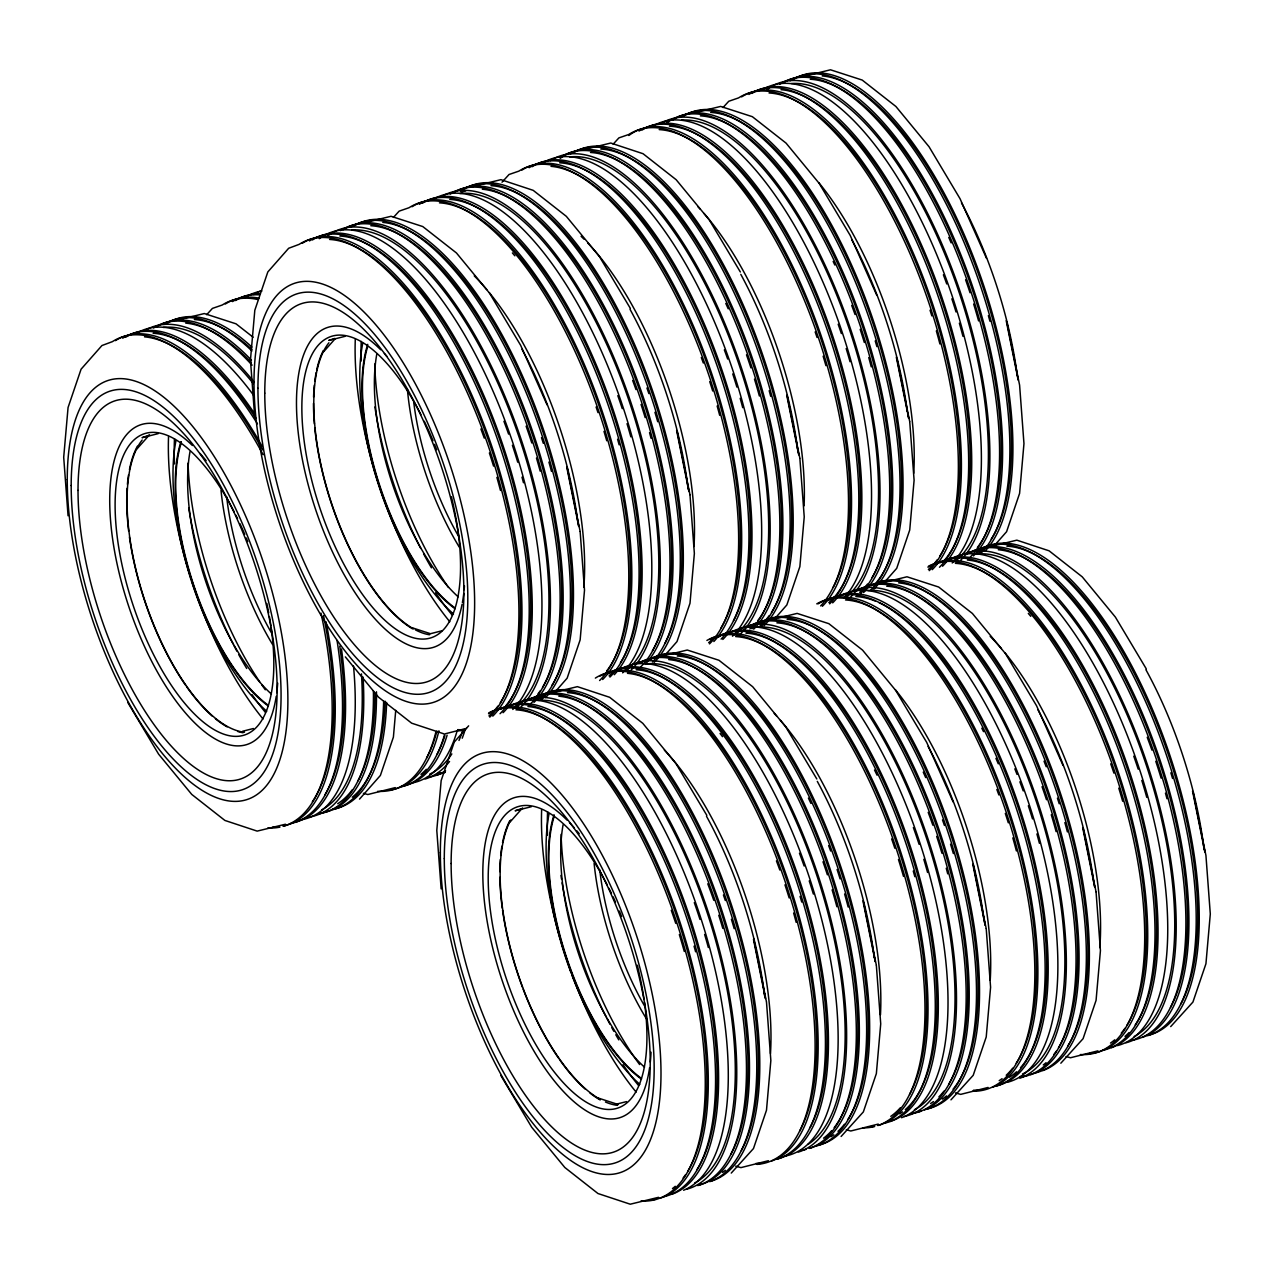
<?xml version="1.0" encoding="UTF-8"?>
<svg xmlns="http://www.w3.org/2000/svg" width="1274" height="1274" viewBox="0 0 1274 1274"><rect width="100%" height="100%" fill="white"/><g stroke="black" fill="none" stroke-linecap="round" stroke-linejoin="round"><path stroke-width="1.5" d="M395.736 710.351L393.395 737.136L380.385 775.452L359.523 799.117M454.165 742.296L441.154 780.612L436.791 830.377L441.154 888.854M206.675 314.678L212.424 308.404L222.249 305.012A257.587 105.153 71.6 0 1 257.667 299.486M137.019 448.878L149.488 434.816M393.427 217.424L399.16 211.134L409.002 207.742A257.587 105.153 71.6 0 1 586.566 378.203A257.587 105.153 71.6 0 1 599.608 680.523M323.771 351.608L334.982 338.948M502.02 182.23L509.027 174.506L518.868 171.13A257.587 105.153 71.6 0 1 696.432 341.591A257.587 105.153 71.6 0 1 709.475 643.896M613.16 144.169L618.893 137.895L628.735 134.503A257.587 105.153 71.6 0 1 805.502 303.021A257.587 105.153 71.6 0 1 820.663 605.914M723.011 107.557L728.76 101.267L738.586 97.891A257.587 105.153 71.6 0 1 916.149 268.352A257.587 105.153 71.6 0 1 929.208 570.656M454.595 741.691L468.641 725.846M555.225 691.766L567.137 678.182L580.148 639.866L584.511 590.117L580.148 531.624M510.11 821.969L522.579 807.907M663.802 656.588L677.004 641.57L689.998 603.255L694.362 553.489L689.998 495.013M773.668 619.96L786.854 604.943L799.865 566.627L804.228 516.878L799.865 458.385M883.519 583.333L896.721 568.331L909.732 530L914.095 480.25L909.732 421.774M994.66 545.272L1006.587 531.704L1019.598 493.388L1023.962 443.623L1019.598 385.146L1006.794 321.812M148.851 435.326L142.051 437.699L158.263 433.606M731.244 1173.083L753.475 1148.543L766.486 1110.227L770.85 1060.478L766.486 1001.985M841.111 1136.472L863.342 1111.931L876.353 1073.616L880.716 1023.85L876.353 965.374M950.977 1099.844L973.209 1075.304L986.219 1036.988L990.583 987.239L986.219 928.746M1060.828 1063.217L1083.075 1038.692L1096.07 1000.361L1100.433 950.611L1096.07 892.134M1170.695 1026.605L1192.926 1002.065L1205.937 963.749L1210.3 913.999L1205.937 855.507L1193.133 792.173M334.855 338.422L328.803 340.429L345.015 336.336M521.209 808.783L515.142 810.79L531.354 806.697M802.222 76.679L830.505 69.799L862.211 80.071L895.909 106.49L929.049 146.749L960.055 198.744L986.506 258.335M692.355 113.29L720.638 106.427L752.345 116.682L786.042 143.102L819.182 183.376L850.188 235.372L876.639 294.947M582.489 149.918L610.772 143.038L643.036 153.708L676.176 179.73L709.331 219.988L740.337 271.983M472.622 186.545L500.921 179.666L533.185 190.336L566.325 216.341L599.465 256.615L630.343 308.388M362.772 223.157L391.054 216.293L422.761 226.549L456.458 252.969L489.598 293.227L520.604 345.238L547.056 404.813M176.019 320.427L204.302 313.547L236.008 323.819L253.144 337.228M429.354 633.99L441.951 630.789M242.601 731.26L253.399 728.521M988.56 547.04L1016.843 540.16L1049.107 550.83L1082.247 576.851L1115.387 617.11L1146.282 668.882M878.694 583.667L906.992 576.788L938.683 587.043L972.396 613.463L1005.536 653.737L1036.542 705.732L1062.978 765.308M768.843 620.279L797.126 613.399L828.833 623.671L862.53 650.09L895.67 690.349L926.676 742.344L953.127 801.935M660.888 656.413L687.259 650.027L718.966 660.282L752.663 686.702L785.803 726.976L816.809 778.971M549.11 693.518L577.393 686.654L609.657 697.308L642.797 723.329L675.953 763.588L706.831 815.36M445.518 733.713L466.475 728.409M395.306 787.603L367.82 794.53L363.361 793.304M285.44 824.23L257.157 831.11L224.893 820.44L191.753 794.419L158.613 754.16L127.719 702.388M615.692 1104.351L626.505 1101.612M1097.981 1050.843L1070.494 1057.754L1066.051 1056.528M988.114 1087.455L960.644 1094.382L955.452 1092.917M878.264 1124.082L850.777 1130.994L846.318 1129.767M768.397 1160.71L740.911 1167.621L735.719 1166.156M658.531 1197.321L630.248 1204.201L597.984 1193.531L564.844 1167.51L531.704 1127.251L500.825 1075.479M412.728 627.955L429.975 633.544M345.35 656.89L378.489 697.149L411.645 723.17L443.893 733.84M598.382 1098.092L618.049 1104.462M1192.528 790.995L1204.886 852.019L1203.596 845.347M1006.189 320.634L1018.149 379.748M1083.282 828.785L1096.038 891.832M1082.677 827.606L1094.637 886.736M896.928 358.424L909.684 421.471M896.323 357.246L908.681 418.286L907.709 413.286M973.416 865.412L986.172 928.459M972.81 864.234L985.152 925.258L984.197 920.258M787.061 395.051L799.817 458.099M786.854 395.784L798.814 454.898L797.524 448.225M863.549 902.024L876.305 965.071M862.944 900.845L875.302 961.886L874.012 955.213M677.211 431.663L689.967 494.71M676.605 430.485L688.947 491.525L687.673 484.853M753.682 938.651L766.438 1001.698M753.475 939.384L765.435 998.513L764.145 991.841M567.344 468.291L580.1 531.338M566.739 467.112L578.699 526.242M1017.257 374.986L1018.213 380.002M1093.745 881.974L1094.7 886.975M577.807 521.48L578.762 526.481M254.816 418.493L250.452 360.001L254.816 310.251L267.827 271.935L288.672 248.271L299.135 244.369A257.587 105.153 71.6 0 1 476.715 414.83A257.587 105.153 71.6 0 1 489.757 717.135M68.063 515.763L63.7 457.27L68.063 407.521L81.074 369.205L101.936 345.541L112.399 341.639A257.587 105.153 71.6 0 1 263.113 454.691M271.139 627.541A158.756 64.815 71.6 0 1 194.476 714.045A158.756 64.815 71.6 0 1 117.797 474.199A158.756 64.815 71.6 0 1 234.161 511.845M235.849 515.174A158.756 64.815 71.6 0 1 237.521 518.55M239.99 523.725A158.756 64.815 71.6 0 1 244.751 534.363M246.264 537.978A158.756 64.815 71.6 0 1 247.745 541.609M266.823 603.43A158.756 64.815 71.6 0 1 268.718 612.842M269.403 616.568A158.756 64.815 71.6 0 1 270.884 625.741M276.235 696.337A168.471 68.78 71.6 0 1 182.389 709.268A168.471 68.78 71.6 0 1 109.867 492.305A168.471 68.78 71.6 0 1 192.39 445.486M200.05 453.48A168.471 68.78 71.6 0 1 206.165 460.694M277.7 683.119A168.471 68.78 71.6 0 1 276.761 692.69M279.93 827.113A257.587 105.153 71.6 0 1 267.858 827.957M321.016 613.112A257.587 105.153 71.6 0 1 283.768 826.141M144.519 336.846A254.609 103.942 71.6 0 1 262.587 449.881M323.516 615.581A254.609 103.942 71.6 0 1 312.353 801.728M279.006 826.73A257.587 105.153 71.6 0 1 272.939 827.017M115.424 340.62A257.587 105.153 71.6 0 1 262.253 446.601M326.064 621.823A257.587 105.153 71.6 0 1 282.955 826.109M122.686 338.199A257.587 105.153 71.6 0 1 257.444 423.812M337.053 640.472A257.587 105.153 71.6 0 1 290.233 823.689M153.135 333.294A254.609 103.942 71.6 0 1 255.883 418.238M339.76 646.141A254.609 103.942 71.6 0 1 324.918 794.833M125.728 337.196A257.587 105.153 71.6 0 1 255.31 414.814M341.48 648.976A257.587 105.153 71.6 0 1 295.186 822.224M135.41 333.963A257.587 105.153 71.6 0 1 253.781 395.513M353.503 666.015A257.587 105.153 71.6 0 1 297.001 820.249M163.279 327.434A254.609 103.942 71.6 0 1 253.43 383.681M361.45 673.882A254.609 103.942 71.6 0 1 321.589 809.882M143.898 331.129A257.587 105.153 71.6 0 1 253.637 381.499M363.058 677.051A257.587 105.153 71.6 0 1 309.471 816.968M153.597 327.896A257.587 105.153 71.6 0 1 252.109 365.176M373.409 690.97A257.587 105.153 71.6 0 1 319.169 813.736M185.733 323.118A254.609 103.942 71.6 0 1 251.36 362.549M375.002 693.98A254.609 103.942 71.6 0 1 357.946 780.866M352.388 789.641A254.609 103.942 71.6 0 1 337.706 803.687M156.622 326.892A257.587 105.153 71.6 0 1 251.408 360.16M376.467 691.814A257.587 105.153 71.6 0 1 320.22 813.003M163.9 324.472A257.587 105.153 71.6 0 1 251.933 350.955M383.649 701.353A257.587 105.153 71.6 0 1 333.374 809.5M194.349 319.551A254.609 103.942 71.6 0 1 251.981 349.57M385.13 701.194A254.609 103.942 71.6 0 1 352.293 797.19M166.926 323.453A257.587 105.153 71.6 0 1 251.902 347.069M386.627 702.388A257.587 105.153 71.6 0 1 332.498 809.293M243.063 732.741A159.521 65.133 71.6 0 1 237.888 731.547M227.138 726.865A159.521 65.133 71.6 0 1 215.417 718.759M212.424 716.243A159.521 65.133 71.6 0 1 187.023 687.259M185.845 685.571A159.521 65.133 71.6 0 1 129.438 537.071M128.658 531.099A159.521 65.133 71.6 0 1 127.113 488.292M127.416 484.327A159.521 65.133 71.6 0 1 128.531 474.915M129.438 469.66A159.521 65.133 71.6 0 1 137.417 446.203M244.449 732.247A158.756 64.815 71.6 0 1 146.781 606.44A158.756 64.815 71.6 0 1 142.162 440.04M271.41 694.091A158.756 64.815 71.6 0 1 189.985 451.729M268.384 705.318A158.756 64.815 71.6 0 1 193.266 583.747A158.756 64.815 71.6 0 1 181.434 442.189M268.336 706.035A159.521 65.133 71.6 0 1 192.868 583.89A159.521 65.133 71.6 0 1 180.972 441.632M266.728 711.258A175.334 71.583 71.6 0 1 175.955 440.629M265.502 712.469A210.003 85.74 71.6 0 1 252.029 694.617M174.49 463.959A210.003 85.74 71.6 0 1 174.49 438.702M263.033 718.998A219.239 89.499 71.6 0 1 191.912 581.438M190.702 577.648A219.239 89.499 71.6 0 1 168.534 436.568M246.71 668.484A199.222 81.329 71.6 0 1 238.764 654.661M236.837 651.094A199.222 81.329 71.6 0 1 234.018 645.695M233.158 644.023A199.222 81.329 71.6 0 1 188.711 507.88M451.394 496.717A158.756 64.815 71.6 0 1 393.061 627.158A158.756 64.815 71.6 0 1 303.228 385.067A158.756 64.815 71.6 0 1 420.914 414.576M424.274 421.28A158.756 64.815 71.6 0 1 433.017 440.708M434.498 444.339A158.756 64.815 71.6 0 1 436.648 449.786M462.08 604.29A168.471 68.78 71.6 0 1 366.084 608.16A168.471 68.78 71.6 0 1 296.794 391.405A168.471 68.78 71.6 0 1 380.703 349.761M384.366 353.535A168.471 68.78 71.6 0 1 386.802 356.21M464.453 585.849A168.471 68.78 71.6 0 1 464.134 589.751M463.736 593.557A168.471 68.78 71.6 0 1 462.398 602.57M464.723 730.209A257.587 105.153 71.6 0 1 456.665 730.75M329.584 239.448A254.609 103.942 71.6 0 1 485.426 431.95A254.609 103.942 71.6 0 1 500.252 702.754M497.927 706.099A254.609 103.942 71.6 0 1 488.929 715.94M463.752 729.636A257.587 105.153 71.6 0 1 457.637 729.668M302.177 243.35A257.587 105.153 71.6 0 1 479.741 413.811A257.587 105.153 71.6 0 1 492.783 716.131M309.439 240.929A257.587 105.153 71.6 0 1 487.002 411.391A257.587 105.153 71.6 0 1 500.045 713.711M339.887 236.024A254.609 103.942 71.6 0 1 498.564 436.377A254.609 103.942 71.6 0 1 505.794 705.78M312.464 239.926A257.587 105.153 71.6 0 1 490.044 410.387A257.587 105.153 71.6 0 1 503.087 712.692M319.264 238.684A257.587 105.153 71.6 0 1 498.166 403.317A257.587 105.153 71.6 0 1 512.785 709.459M352.022 229.989A254.609 103.942 71.6 0 1 518.518 435.453A254.609 103.942 71.6 0 1 516.018 707.596M327.737 235.865A257.587 105.153 71.6 0 1 506.654 400.482A257.587 105.153 71.6 0 1 521.257 706.64M340.349 230.626A257.587 105.153 71.6 0 1 517.913 401.087A257.587 105.153 71.6 0 1 530.955 703.407M370.798 225.721A254.609 103.942 71.6 0 1 525.907 416.279A254.609 103.942 71.6 0 1 542.565 687.259M540.319 690.715A254.609 103.942 71.6 0 1 537.931 693.948M343.375 229.623A257.587 105.153 71.6 0 1 520.939 400.084A257.587 105.153 71.6 0 1 533.981 702.388M350.653 227.202A257.587 105.153 71.6 0 1 528.216 397.663A257.587 105.153 71.6 0 1 541.259 699.967M382.789 222.409A254.609 103.942 71.6 0 1 537.596 416.614A254.609 103.942 71.6 0 1 551.753 685.587M544.46 694.919A254.609 103.942 71.6 0 1 540.431 698.773M353.678 226.183A257.587 105.153 71.6 0 1 530.462 394.701A257.587 105.153 71.6 0 1 545.622 697.595M522.037 349.363A220.768 90.136 71.6 0 1 577.743 521.369M480.903 428.972A254.609 103.942 71.6 0 1 484.263 438.113M489.375 452.971A254.609 103.942 71.6 0 1 493.564 466.109M496.892 477.384A254.609 103.942 71.6 0 1 500.459 490.458M503.931 421.296A254.609 103.942 71.6 0 1 508.597 434.116M512.403 445.295A254.609 103.942 71.6 0 1 517.722 462.191M521.99 477.193A254.609 103.942 71.6 0 1 523.487 482.782M526.13 426.217A254.609 103.942 71.6 0 1 531.815 442.986M536.465 458.019A254.609 103.942 71.6 0 1 540.176 471.141M541.498 437.667A254.609 103.942 71.6 0 1 543.313 443.304M548.919 462.096A254.609 103.942 71.6 0 1 551.483 471.428M429.529 634.771A158.756 64.815 71.6 0 1 415.483 629.897M413.684 628.926A158.756 64.815 71.6 0 1 330.651 500.618A158.756 64.815 71.6 0 1 323.612 351.098M324.392 349.617A158.756 64.815 71.6 0 1 328.915 342.77M458.162 596.821A158.756 64.815 71.6 0 1 376.738 354.459M455.137 608.048A158.756 64.815 71.6 0 1 380.528 488.006A158.756 64.815 71.6 0 1 367.597 346.783M455.089 608.765A159.521 65.133 71.6 0 1 379.62 486.62A159.521 65.133 71.6 0 1 367.724 344.362M453.48 613.988A175.334 71.583 71.6 0 1 362.708 343.359M412.457 628.767A159.521 65.133 71.6 0 1 314.758 427.889M314.391 423.971A159.521 65.133 71.6 0 1 313.484 403.38M313.579 397.122A159.521 65.133 71.6 0 1 314.344 385.114M314.774 381.324A159.521 65.133 71.6 0 1 316.191 372.39M316.621 370.304A159.521 65.133 71.6 0 1 323.373 350.414M452.254 615.199A210.003 85.74 71.6 0 1 435.628 592.744M361.052 361.131A210.003 85.74 71.6 0 1 361.243 341.432M449.786 621.728A219.239 89.499 71.6 0 1 355.287 339.298M431.44 567.838A199.222 81.329 71.6 0 1 423.589 553.824M420.754 548.425A199.222 81.329 71.6 0 1 374.89 406.916M644.517 1002.606A158.756 64.815 71.6 0 1 566.85 1086.404A158.756 64.815 71.6 0 1 490.984 846.812A158.756 64.815 71.6 0 1 607.252 884.936M608.94 888.265A158.756 64.815 71.6 0 1 611.44 893.361M613.081 896.816A158.756 64.815 71.6 0 1 615.501 902.103M619.355 911.069A158.756 64.815 71.6 0 1 621.569 916.516M637.271 965.198A158.756 64.815 71.6 0 1 643.975 998.832M649.597 1067.628A168.471 68.78 71.6 0 1 555.83 1082.789A168.471 68.78 71.6 0 1 483.005 864.441A168.471 68.78 71.6 0 1 567.057 820.122M569.478 822.606A168.471 68.78 71.6 0 1 574.383 827.957M576.819 830.823A168.471 68.78 71.6 0 1 579.272 833.785M651.046 1052.213A168.471 68.78 71.6 0 1 650.297 1062.038M488.929 712.755A257.587 105.153 71.6 0 1 680.173 933.205A257.587 105.153 71.6 0 1 640.949 1201.048M515.938 709.809A254.609 103.942 71.6 0 1 671.048 900.368A254.609 103.942 71.6 0 1 687.705 1171.363M685.46 1174.819A254.609 103.942 71.6 0 1 683.071 1178.052M675.268 1186.301A254.609 103.942 71.6 0 1 672.481 1188.546M656.046 1199.2A257.587 105.153 71.6 0 1 650.106 1199.997M488.515 713.727A257.587 105.153 71.6 0 1 675.618 909.381A257.587 105.153 71.6 0 1 659.9 1198.229M497.497 710.271A257.587 105.153 71.6 0 1 685.253 913.776A257.587 105.153 71.6 0 1 663.324 1196.78M527.93 706.513A254.609 103.942 71.6 0 1 682.737 900.702A254.609 103.942 71.6 0 1 696.894 1169.675M500.523 709.252A257.587 105.153 71.6 0 1 685.906 905.91A257.587 105.153 71.6 0 1 672.067 1194.184M508.517 707.054A257.587 105.153 71.6 0 1 693.98 898.17A257.587 105.153 71.6 0 1 683.612 1190.25M538.361 700.35A254.609 103.942 71.6 0 1 708.328 916.181A254.609 103.942 71.6 0 1 694.68 1182.973M516.989 704.219A257.587 105.153 71.6 0 1 704.888 902.167A257.587 105.153 71.6 0 1 686.463 1189.263M526.688 700.987A257.587 105.153 71.6 0 1 713.79 896.657A257.587 105.153 71.6 0 1 698.072 1185.505M558.824 696.209A254.609 103.942 71.6 0 1 711.497 884.586A254.609 103.942 71.6 0 1 731.037 1153.957M529.729 699.983A257.587 105.153 71.6 0 1 718.409 900.208A257.587 105.153 71.6 0 1 697.26 1185.457M538.695 696.528A257.587 105.153 71.6 0 1 724.078 893.185A257.587 105.153 71.6 0 1 710.255 1181.46M567.44 692.642A254.609 103.942 71.6 0 1 721.116 879.347A254.609 103.942 71.6 0 1 741.341 1150.518M725.4 1170.28A254.609 103.942 71.6 0 1 722.549 1172.399M540.017 696.544A257.587 105.153 71.6 0 1 727.916 894.491A257.587 105.153 71.6 0 1 709.491 1181.587M706.481 816.236A220.768 90.136 71.6 0 1 764.591 995.758M671.271 910.305A254.609 103.942 71.6 0 1 675.73 923.331M679.329 934.59A254.609 103.942 71.6 0 1 684.297 951.487M694.059 946.184A254.609 103.942 71.6 0 1 695.62 951.805M694.298 902.629A254.609 103.942 71.6 0 1 699.967 919.398M704.618 934.431A254.609 103.942 71.6 0 1 708.344 947.553M538.376 698.869A254.609 103.942 71.6 0 1 542.183 697.913M707.771 883.79A254.609 103.942 71.6 0 1 713.774 900.272M718.759 915.226A254.609 103.942 71.6 0 1 722.804 928.38M723.425 894.985A254.609 103.942 71.6 0 1 725.352 900.559M731.403 919.302A254.609 103.942 71.6 0 1 734.206 928.698M617.54 1105.338A158.756 64.815 71.6 0 1 605.421 1101.978M600.022 1099.287A158.756 64.815 71.6 0 1 516.511 969.466A158.756 64.815 71.6 0 1 510.747 819.978M644.501 1067.182A158.756 64.815 71.6 0 1 563.076 824.819M641.475 1078.409A158.756 64.815 71.6 0 1 566.866 958.366A158.756 64.815 71.6 0 1 553.935 817.144M641.443 1079.126A159.521 65.133 71.6 0 1 565.959 956.981A159.521 65.133 71.6 0 1 554.063 814.723M639.819 1084.349A175.334 71.583 71.6 0 1 571.739 974.69M571.055 972.842A175.334 71.583 71.6 0 1 549.062 813.72M600.229 1099.956A159.521 65.133 71.6 0 1 589.989 1093.044M585.53 1089.334A159.521 65.133 71.6 0 1 560.114 1060.35M558.936 1058.678A159.521 65.133 71.6 0 1 523.184 989.197M522.499 987.366A159.521 65.133 71.6 0 1 502.545 910.162M502.259 908.171A159.521 65.133 71.6 0 1 499.854 877.324M499.838 871.639A159.521 65.133 71.6 0 1 500.348 859.393M500.682 855.475A159.521 65.133 71.6 0 1 501.908 846.223M502.545 842.751A159.521 65.133 71.6 0 1 509.727 820.774M638.592 1085.559A210.003 85.74 71.6 0 1 623.018 1064.65M547.502 835.187A210.003 85.74 71.6 0 1 547.597 811.793M636.124 1092.089A219.239 89.499 71.6 0 1 561.436 943.142M560.321 939.352A219.239 89.499 71.6 0 1 541.641 809.659M618.798 1039.887A199.222 81.329 71.6 0 1 615.788 1034.759M613.813 1031.271A199.222 81.329 71.6 0 1 611.854 1027.752M609.928 1024.185A199.222 81.329 71.6 0 1 607.109 1018.786M606.249 1017.114A199.222 81.329 71.6 0 1 562.105 882.834M561.516 879.108A199.222 81.329 71.6 0 1 560.958 875.429M435.915 731.833A257.587 105.153 71.6 0 1 377.709 791.329M436.902 731.117A254.609 103.942 71.6 0 1 426.599 757.982M225.291 304.008A257.587 105.153 71.6 0 1 258.909 298.116M438.941 730.814A257.587 105.153 71.6 0 1 388.873 790.103M232.553 301.588A257.587 105.153 71.6 0 1 259.227 294.835M444.658 734.286A257.587 105.153 71.6 0 1 402.027 786.615M444.897 735.624A254.609 103.942 71.6 0 1 436.902 754.542M426.36 769.305A254.609 103.942 71.6 0 1 420.961 774.305M235.579 300.568A257.587 105.153 71.6 0 1 260.199 293.753M447.126 735.178A257.587 105.153 71.6 0 1 401.167 786.408M245.277 297.336A257.587 105.153 71.6 0 1 261.839 291.061M456.825 731.945A257.587 105.153 71.6 0 1 412.808 782.825M462.446 731.467A254.609 103.942 71.6 0 1 458.99 740.449M451.84 753.905A254.609 103.942 71.6 0 1 429.688 774.114M253.765 294.517A257.587 105.153 71.6 0 1 260.804 290.886M465.297 729.126A257.587 105.153 71.6 0 1 462.223 738.203M449.531 761.47A257.587 105.153 71.6 0 1 425.134 779.019M445.597 770.85A257.587 105.153 71.6 0 1 427.045 777.379M445.183 771.805A257.587 105.153 71.6 0 1 435.963 775.309M445.136 772.363A257.587 105.153 71.6 0 1 439.339 773.684M444.323 772.315A257.587 105.153 71.6 0 1 438.367 773.127M265.31 689.791A199.222 81.329 71.6 0 1 261.711 684.743M259.641 681.733A199.222 81.329 71.6 0 1 188.042 463.163M271.442 632.86A158.756 64.815 71.6 0 1 226.645 496.749M272.604 644.533A168.471 68.78 71.6 0 1 220.991 490.251M474.247 275.869A220.768 90.136 71.6 0 1 486.779 289.564M489.28 292.59A220.768 90.136 71.6 0 1 583.858 587.139M512.371 252.921A254.609 103.942 71.6 0 1 514.839 255.819M596.089 407.027A254.609 103.942 71.6 0 1 598 412.617M603.987 431.376A254.609 103.942 71.6 0 1 606.743 440.772M439.45 202.837A254.609 103.942 71.6 0 1 597.426 401.214A254.609 103.942 71.6 0 1 606.599 671.064M412.028 206.738A257.587 105.153 71.6 0 1 589.607 377.2A257.587 105.153 71.6 0 1 602.65 679.504M419.305 204.318A257.587 105.153 71.6 0 1 596.869 374.779A257.587 105.153 71.6 0 1 609.912 677.083M449.754 199.397A254.609 103.942 71.6 0 1 605.596 391.898A254.609 103.942 71.6 0 1 620.422 662.703M613.112 672.035A254.609 103.942 71.6 0 1 609.083 675.889M422.331 203.299A257.587 105.153 71.6 0 1 599.114 371.817A257.587 105.153 71.6 0 1 614.275 674.71M432.029 200.066A257.587 105.153 71.6 0 1 609.593 370.527A257.587 105.153 71.6 0 1 622.636 672.847M459.898 193.552A254.609 103.942 71.6 0 1 627.604 396.58A254.609 103.942 71.6 0 1 625.884 670.984M440.517 197.247A257.587 105.153 71.6 0 1 618.081 367.708A257.587 105.153 71.6 0 1 631.124 670.013M450.216 194.014A257.587 105.153 71.6 0 1 627.779 364.475A257.587 105.153 71.6 0 1 640.822 666.78M482.336 189.221A254.609 103.942 71.6 0 1 636.443 381.467A254.609 103.942 71.6 0 1 652.431 650.648M453.241 192.995A257.587 105.153 71.6 0 1 630.025 361.513A257.587 105.153 71.6 0 1 645.185 664.407M460.503 190.574A257.587 105.153 71.6 0 1 637.287 359.093A257.587 105.153 71.6 0 1 652.447 661.986M490.952 185.67A254.609 103.942 71.6 0 1 644.628 372.374A254.609 103.942 71.6 0 1 664.853 643.545M460.631 191.562A257.587 105.153 71.6 0 1 639.548 356.194A257.587 105.153 71.6 0 1 654.151 662.337M629.993 309.248A220.768 90.136 71.6 0 1 688.119 488.77M617.587 439.212A254.609 103.942 71.6 0 1 619.132 444.817M617.81 395.657A254.609 103.942 71.6 0 1 622.269 408.667M627.015 423.701A254.609 103.942 71.6 0 1 630.837 436.839M461.889 191.896A254.609 103.942 71.6 0 1 465.695 190.941M632.652 380.432A254.609 103.942 71.6 0 1 635.981 389.589M641.061 404.479A254.609 103.942 71.6 0 1 645.201 417.633M649.533 432.65A254.609 103.942 71.6 0 1 651.03 438.24M646.937 388.013A254.609 103.942 71.6 0 1 648.864 393.57M654.932 412.314A254.609 103.942 71.6 0 1 657.718 421.726M459.197 537.325A158.756 64.815 71.6 0 1 413.636 401.453M459.357 547.263A168.471 68.78 71.6 0 1 407.377 389.032M448.464 587.473A199.222 81.329 71.6 0 1 374.731 363.982M664.343 750.083A220.768 90.136 71.6 0 1 770.483 1053.487M595.356 678.102A257.587 105.153 71.6 0 1 786.361 885.207A257.587 105.153 71.6 0 1 756.931 1164.388M627.493 673.325A254.609 103.942 71.6 0 1 780.15 861.702A254.609 103.942 71.6 0 1 799.69 1131.073M761.963 1163.21A257.587 105.153 71.6 0 1 755.896 1163.481M600.086 676.064A257.587 105.153 71.6 0 1 785.469 872.722A257.587 105.153 71.6 0 1 771.63 1160.996M607.348 673.643A257.587 105.153 71.6 0 1 793.543 872.579A257.587 105.153 71.6 0 1 777.029 1159.181M720.065 733.458A254.609 103.942 71.6 0 1 722.501 736.659M800.072 896.418A254.609 103.942 71.6 0 1 801.76 902.056M636.092 669.758A254.609 103.942 71.6 0 1 789.769 856.462A254.609 103.942 71.6 0 1 809.993 1127.633M608.685 673.659A257.587 105.153 71.6 0 1 797.365 873.9A257.587 105.153 71.6 0 1 776.216 1159.149M618.384 670.427A257.587 105.153 71.6 0 1 807.063 870.668A257.587 105.153 71.6 0 1 785.915 1155.916M646.236 663.913A254.609 103.942 71.6 0 1 815.965 872.817A254.609 103.942 71.6 0 1 807.939 1144.402M626.856 667.608A257.587 105.153 71.6 0 1 813.959 863.262A257.587 105.153 71.6 0 1 798.241 1152.11M806.028 1149.403A257.587 105.153 71.6 0 1 800.152 1150.47M638.258 663.34A257.587 105.153 71.6 0 1 823.641 859.998A257.587 105.153 71.6 0 1 809.818 1148.272M668.691 659.582A254.609 103.942 71.6 0 1 825.616 859.663A254.609 103.942 71.6 0 1 834.136 1127.697M831.651 1130.691A254.609 103.942 71.6 0 1 823.545 1138.192M641.284 662.337A257.587 105.153 71.6 0 1 828.259 863.565A257.587 105.153 71.6 0 1 809.054 1148.4M646.858 660.935A257.587 105.153 71.6 0 1 834.757 858.883A257.587 105.153 71.6 0 1 816.331 1145.979M677.306 656.03A254.609 103.942 71.6 0 1 833.132 848.532A254.609 103.942 71.6 0 1 847.958 1119.32M844.439 1124.257A254.609 103.942 71.6 0 1 838.005 1131.296M833.849 1134.752A254.609 103.942 71.6 0 1 830.966 1136.726M649.883 659.932A257.587 105.153 71.6 0 1 837.782 857.864A257.587 105.153 71.6 0 1 819.357 1144.96M817.303 781.36A220.768 90.136 71.6 0 1 874.219 957.124M808.417 798.097A254.609 103.942 71.6 0 1 810.917 803.4M828.626 845.554A254.609 103.942 71.6 0 1 830.648 851.016M837.098 869.537A254.609 103.942 71.6 0 1 840.107 878.917M844.598 893.966A254.609 103.942 71.6 0 1 848.166 907.024M776.439 860.906A254.609 103.942 71.6 0 1 779.815 870.015M784.959 884.841A254.609 103.942 71.6 0 1 789.179 897.963M793.622 912.996A254.609 103.942 71.6 0 1 796.17 922.344M799.467 853.23A254.609 103.942 71.6 0 1 804.149 866.017M809.229 880.907A254.609 103.942 71.6 0 1 813.369 894.061M822.988 861.797A254.609 103.942 71.6 0 1 827.399 874.84M832.113 889.873A254.609 103.942 71.6 0 1 836.891 906.738M639.612 1064.538A199.222 81.329 71.6 0 1 561.086 834.343M644.533 1005.95A158.756 64.815 71.6 0 1 599.751 869.839M646.746 1019.311A168.471 68.78 71.6 0 1 594.098 863.342M581.087 236.295A220.768 90.136 71.6 0 1 584.113 239.257M587.855 243.095A220.768 90.136 71.6 0 1 693.996 546.498M551.005 166.337A254.609 103.942 71.6 0 1 705.111 358.583A254.609 103.942 71.6 0 1 721.084 627.748M712.676 638.847A254.609 103.942 71.6 0 1 708.647 642.701M521.894 170.111A257.587 105.153 71.6 0 1 698.678 338.629A257.587 105.153 71.6 0 1 713.838 641.523M529.172 167.69A257.587 105.153 71.6 0 1 705.939 336.209A257.587 105.153 71.6 0 1 721.1 639.102M559.62 162.785A254.609 103.942 71.6 0 1 713.281 349.49A254.609 103.942 71.6 0 1 733.506 620.661M532.198 166.687A257.587 105.153 71.6 0 1 709.761 337.148A257.587 105.153 71.6 0 1 722.804 639.452M541.896 163.454A257.587 105.153 71.6 0 1 719.46 333.915A257.587 105.153 71.6 0 1 732.502 636.22M569.765 156.925A254.609 103.942 71.6 0 1 737.471 359.953A254.609 103.942 71.6 0 1 735.751 634.356M550.368 160.62A257.587 105.153 71.6 0 1 728.728 333.024A257.587 105.153 71.6 0 1 739.637 634.691M560.066 157.387A257.587 105.153 71.6 0 1 736.85 325.905A257.587 105.153 71.6 0 1 752.01 628.799M590.515 152.482A254.609 103.942 71.6 0 1 748.491 350.86A254.609 103.942 71.6 0 1 757.664 620.709M755.163 623.719A254.609 103.942 71.6 0 1 749.86 628.958M560.194 158.374A257.587 105.153 71.6 0 1 739.111 323.007A257.587 105.153 71.6 0 1 753.714 629.149M570.37 153.963A257.587 105.153 71.6 0 1 747.934 324.424A257.587 105.153 71.6 0 1 760.976 626.728M600.818 149.042A254.609 103.942 71.6 0 1 756.66 341.543A254.609 103.942 71.6 0 1 771.487 612.348M769.162 615.692A254.609 103.942 71.6 0 1 760.164 625.534M573.396 152.944A257.587 105.153 71.6 0 1 750.975 323.405A257.587 105.153 71.6 0 1 764.018 625.725M740.815 274.372A220.768 90.136 71.6 0 1 797.731 450.136M725.782 303.419A254.609 103.942 71.6 0 1 728.234 308.834M746.5 354.825A254.609 103.942 71.6 0 1 750.927 367.868M754.479 379.126A254.609 103.942 71.6 0 1 759.384 396.023M701.321 357.548A254.609 103.942 71.6 0 1 703.328 363.026M709.714 381.595A254.609 103.942 71.6 0 1 712.707 390.991M717.151 406.024A254.609 103.942 71.6 0 1 719.699 415.356M724.333 349.872A254.609 103.942 71.6 0 1 727.677 359.029M732.741 373.919A254.609 103.942 71.6 0 1 736.882 387.073M740.178 398.348A254.609 103.942 71.6 0 1 742.726 407.68M769.178 390.72A254.609 103.942 71.6 0 1 770.706 396.325M774.194 713.456A220.768 90.136 71.6 0 1 776.71 716.147M780.468 720.367A220.768 90.136 71.6 0 1 880.461 1014.837M874.681 1126.519A257.587 105.153 71.6 0 1 862.737 1127.872M706.911 640.456A257.587 105.153 71.6 0 1 892.294 837.114A257.587 105.153 71.6 0 1 878.471 1125.372M735.655 636.57A254.609 103.942 71.6 0 1 889.332 823.275A254.609 103.942 71.6 0 1 909.556 1094.446M900.304 1107.807A254.609 103.942 71.6 0 1 890.781 1116.327M873.821 1126.312A257.587 105.153 71.6 0 1 867.801 1126.853M709.952 639.452A257.587 105.153 71.6 0 1 896.928 840.665A257.587 105.153 71.6 0 1 877.706 1125.515M715.51 638.051A257.587 105.153 71.6 0 1 903.409 835.999A257.587 105.153 71.6 0 1 884.984 1123.095M745.959 633.146A254.609 103.942 71.6 0 1 908.028 843.388A254.609 103.942 71.6 0 1 905.304 1109.622M902.502 1111.868A254.609 103.942 71.6 0 1 899.635 1113.842M718.536 637.048A257.587 105.153 71.6 0 1 905.639 832.702A257.587 105.153 71.6 0 1 889.921 1121.55M729.938 632.78A257.587 105.153 71.6 0 1 915.321 829.438A257.587 105.153 71.6 0 1 901.498 1117.712M758.094 627.111A254.609 103.942 71.6 0 1 928.061 842.942A254.609 103.942 71.6 0 1 914.398 1109.734M736.722 630.98A257.587 105.153 71.6 0 1 925.418 831.205A257.587 105.153 71.6 0 1 904.253 1116.47M746.421 627.748A257.587 105.153 71.6 0 1 936.661 832.559A257.587 105.153 71.6 0 1 910.002 1113.858M776.869 622.843A254.609 103.942 71.6 0 1 931.979 813.401A254.609 103.942 71.6 0 1 948.636 1084.381M944.002 1091.07A254.609 103.942 71.6 0 1 938.906 1096.834M933.412 1101.564A254.609 103.942 71.6 0 1 930.53 1103.539M920.831 1111.246A257.587 105.153 71.6 0 1 915.019 1112.584M749.446 626.744A257.587 105.153 71.6 0 1 934.909 817.86A257.587 105.153 71.6 0 1 924.542 1109.941M756.724 624.324A257.587 105.153 71.6 0 1 943.811 819.978A257.587 105.153 71.6 0 1 928.093 1108.826M787.157 619.403A254.609 103.942 71.6 0 1 945.834 819.755A254.609 103.942 71.6 0 1 953.079 1089.174M946.502 1095.895A254.609 103.942 71.6 0 1 942.282 1099.144M759.75 623.304A257.587 105.153 71.6 0 1 948.445 823.53A257.587 105.153 71.6 0 1 927.281 1108.794M928.109 746.484A220.768 90.136 71.6 0 1 983.815 918.49M874.521 769.974A254.609 103.942 71.6 0 1 877.069 775.213M913.267 871.066A254.609 103.942 71.6 0 1 914.828 876.687M923.252 772.155A254.609 103.942 71.6 0 1 925.688 777.586M942.489 819.899A254.609 103.942 71.6 0 1 944.432 825.456M950.547 844.184A254.609 103.942 71.6 0 1 953.382 853.58M891.641 838.913A254.609 103.942 71.6 0 1 894.826 848.213M898.457 859.472A254.609 103.942 71.6 0 1 903.489 876.385M913.362 827.559A254.609 103.942 71.6 0 1 919.095 844.28M923.793 859.313A254.609 103.942 71.6 0 1 927.552 872.451M928.189 812.366A254.609 103.942 71.6 0 1 932.855 825.186M936.661 836.349A254.609 103.942 71.6 0 1 941.964 853.261M946.248 868.263A254.609 103.942 71.6 0 1 947.729 873.837M697.722 206.484A220.768 90.136 71.6 0 1 700.222 209.175M703.996 213.395A220.768 90.136 71.6 0 1 804.085 505.81M659.168 129.598A254.609 103.942 71.6 0 1 812.844 316.302A254.609 103.942 71.6 0 1 833.069 587.473M628.846 135.49A257.587 105.153 71.6 0 1 807.764 300.123A257.587 105.153 71.6 0 1 822.367 606.265M639.022 131.079A257.587 105.153 71.6 0 1 816.602 301.54A257.587 105.153 71.6 0 1 829.645 603.844M669.471 126.158A254.609 103.942 71.6 0 1 831.54 336.4A254.609 103.942 71.6 0 1 828.817 602.65M642.064 130.059A257.587 105.153 71.6 0 1 819.628 300.521A257.587 105.153 71.6 0 1 832.67 602.841M651.747 126.827A257.587 105.153 71.6 0 1 828.53 295.345A257.587 105.153 71.6 0 1 843.691 598.239M681.606 120.122A254.609 103.942 71.6 0 1 847.433 323.612A254.609 103.942 71.6 0 1 846.987 596.582M660.235 124.008A257.587 105.153 71.6 0 1 837.798 294.469A257.587 105.153 71.6 0 1 850.841 596.773M667.019 122.766A257.587 105.153 71.6 0 1 845.936 287.398A257.587 105.153 71.6 0 1 860.539 593.541M700.382 115.854A254.609 103.942 71.6 0 1 855.491 306.413A254.609 103.942 71.6 0 1 872.149 577.393M867.514 584.097A254.609 103.942 71.6 0 1 859.711 592.346M672.959 119.756A257.587 105.153 71.6 0 1 850.522 290.217A257.587 105.153 71.6 0 1 863.565 592.537M680.236 117.335A257.587 105.153 71.6 0 1 857.8 287.797A257.587 105.153 71.6 0 1 870.843 590.117M710.685 112.43A254.609 103.942 71.6 0 1 869.346 312.783A254.609 103.942 71.6 0 1 876.592 582.186M683.262 116.332A257.587 105.153 71.6 0 1 860.826 286.793A257.587 105.153 71.6 0 1 873.868 589.098M851.621 239.512A220.768 90.136 71.6 0 1 907.327 411.502M833.164 261.457A254.609 103.942 71.6 0 1 834.82 265.008M851.701 305.378A254.609 103.942 71.6 0 1 855.061 314.519M860.173 329.377A254.609 103.942 71.6 0 1 864.345 342.515M868.741 357.532A254.609 103.942 71.6 0 1 871.257 366.864M815.153 331.941A254.609 103.942 71.6 0 1 817.08 337.499M823.147 356.242A254.609 103.942 71.6 0 1 825.934 365.654M838.181 324.265A254.609 103.942 71.6 0 1 841.366 333.565M846.175 348.566A254.609 103.942 71.6 0 1 850.029 361.72M875.222 340.954A254.609 103.942 71.6 0 1 876.894 346.608M895.351 689.712A220.768 90.136 71.6 0 1 990.216 980.247M816.777 603.844A257.587 105.153 71.6 0 1 1008.323 818.8A257.587 105.153 71.6 0 1 972.588 1091.261M845.522 599.958A254.609 103.942 71.6 0 1 1001.364 792.46A254.609 103.942 71.6 0 1 1016.19 1063.249M1012.671 1068.185A254.609 103.942 71.6 0 1 1006.221 1075.224M1002.065 1078.68A254.609 103.942 71.6 0 1 999.182 1080.655M979.69 1090.146A257.587 105.153 71.6 0 1 973.575 1090.178M818.099 603.86A257.587 105.153 71.6 0 1 1003.578 794.96A257.587 105.153 71.6 0 1 993.21 1087.056M825.377 601.439A257.587 105.153 71.6 0 1 1012.464 797.094A257.587 105.153 71.6 0 1 996.746 1085.942M855.825 596.519A254.609 103.942 71.6 0 1 875.349 601.073M879.06 602.65A254.609 103.942 71.6 0 1 1023.102 823.1A254.609 103.942 71.6 0 1 1020.474 1067.755M1016.525 1071.784A254.609 103.942 71.6 0 1 1009.486 1077.215M828.403 600.42A257.587 105.153 71.6 0 1 1017.098 800.645A257.587 105.153 71.6 0 1 995.934 1085.91M838.101 597.188A257.587 105.153 71.6 0 1 1026 795.135A257.587 105.153 71.6 0 1 1007.575 1082.231M867.944 590.483A254.609 103.942 71.6 0 1 1038.644 808.592A254.609 103.942 71.6 0 1 1022.512 1073.966M846.589 594.369A257.587 105.153 71.6 0 1 1032.864 787.746A257.587 105.153 71.6 0 1 1019.837 1078.25M856.271 591.136A257.587 105.153 71.6 0 1 1046.527 795.932A257.587 105.153 71.6 0 1 1019.869 1077.231M886.72 586.215A254.609 103.942 71.6 0 1 1041.845 776.774A254.609 103.942 71.6 0 1 1058.503 1047.754M1056.242 1051.225A254.609 103.942 71.6 0 1 1053.869 1054.458M1046.065 1062.707A254.609 103.942 71.6 0 1 1043.263 1064.937M1026.844 1075.606A257.587 105.153 71.6 0 1 1020.888 1076.403M859.313 590.117A257.587 105.153 71.6 0 1 1046.4 785.787A257.587 105.153 71.6 0 1 1030.682 1074.635M868.279 586.677A257.587 105.153 71.6 0 1 1056.05 790.183A257.587 105.153 71.6 0 1 1034.122 1073.186M898.711 582.903A254.609 103.942 71.6 0 1 1053.534 777.108A254.609 103.942 71.6 0 1 1067.692 1046.081M871.32 585.658A257.587 105.153 71.6 0 1 1056.687 782.316A257.587 105.153 71.6 0 1 1042.865 1070.574M1037.976 709.873A220.768 90.136 71.6 0 1 1093.681 881.863M981.824 728.218A254.609 103.942 71.6 0 1 983.528 731.626M995.934 758.348A254.609 103.942 71.6 0 1 998.29 763.843M1014.821 768.843A254.609 103.942 71.6 0 1 1017.034 774.417M1019.869 781.806A254.609 103.942 71.6 0 1 1023.229 790.931M1028.341 805.789A254.609 103.942 71.6 0 1 1032.513 818.927M1036.909 833.96A254.609 103.942 71.6 0 1 1039.409 843.277M1044.043 761.215A254.609 103.942 71.6 0 1 1046.241 766.789M1057.436 798.177A254.609 103.942 71.6 0 1 1059.235 803.798M1064.857 822.59A254.609 103.942 71.6 0 1 1067.405 831.922M996.841 789.482A254.609 103.942 71.6 0 1 998.864 794.944M1005.313 813.465A254.609 103.942 71.6 0 1 1008.323 822.845M1012.814 837.894A254.609 103.942 71.6 0 1 1016.397 850.952M1042.052 786.711A254.609 103.942 71.6 0 1 1046.511 799.738M1051.273 814.755A254.609 103.942 71.6 0 1 1056.114 831.635M818.864 182.723A220.768 90.136 71.6 0 1 913.729 473.259M769.034 92.97A254.609 103.942 71.6 0 1 924.876 285.472A254.609 103.942 71.6 0 1 939.702 556.276M937.377 559.62A254.609 103.942 71.6 0 1 928.38 569.462M741.627 96.872A257.587 105.153 71.6 0 1 919.191 267.333A257.587 105.153 71.6 0 1 932.234 569.653M748.889 94.451A257.587 105.153 71.6 0 1 926.453 264.912A257.587 105.153 71.6 0 1 939.495 567.233M781.026 89.658A254.609 103.942 71.6 0 1 939.336 293.705A254.609 103.942 71.6 0 1 943.986 560.767M751.915 93.448A257.587 105.153 71.6 0 1 929.494 263.909A257.587 105.153 71.6 0 1 942.537 566.213M761.613 90.215A257.587 105.153 71.6 0 1 939.177 260.676A257.587 105.153 71.6 0 1 952.219 562.981M791.472 83.511A254.609 103.942 71.6 0 1 957.968 288.975A254.609 103.942 71.6 0 1 955.468 561.117M767.187 89.387A257.587 105.153 71.6 0 1 946.104 254.004A257.587 105.153 71.6 0 1 960.707 560.162M779.799 84.148A257.587 105.153 71.6 0 1 957.363 254.609A257.587 105.153 71.6 0 1 970.406 556.929M810.248 79.243A254.609 103.942 71.6 0 1 968.208 277.621A254.609 103.942 71.6 0 1 977.381 547.47M782.825 83.144A257.587 105.153 71.6 0 1 960.389 253.606A257.587 105.153 71.6 0 1 973.432 555.91M790.103 80.724A257.587 105.153 71.6 0 1 967.667 251.169A257.587 105.153 71.6 0 1 980.709 553.489M822.24 75.93A254.609 103.942 71.6 0 1 977.047 270.12A254.609 103.942 71.6 0 1 991.204 539.109M983.894 548.441A254.609 103.942 71.6 0 1 979.881 552.295M793.129 79.705A257.587 105.153 71.6 0 1 969.912 248.223A257.587 105.153 71.6 0 1 985.073 551.116M961.488 202.885A220.768 90.136 71.6 0 1 1017.193 374.89M948.764 237.41A254.609 103.942 71.6 0 1 951.152 242.888M965.581 279.739A254.609 103.942 71.6 0 1 970.04 292.749M973.639 304.008A254.609 103.942 71.6 0 1 978.591 320.921M930.052 310.235A254.609 103.942 71.6 0 1 931.835 315.872M936.342 330.906A254.609 103.942 71.6 0 1 939.909 343.964M943.381 274.818A254.609 103.942 71.6 0 1 946.741 283.943M951.853 298.817A254.609 103.942 71.6 0 1 956.026 311.955M959.37 323.23A254.609 103.942 71.6 0 1 962.937 336.288M988.369 315.618A254.609 103.942 71.6 0 1 989.93 321.223M990.185 636.379A220.768 90.136 71.6 0 1 1001.46 648.593M1005.218 653.084A220.768 90.136 71.6 0 1 1099.796 947.633M928.38 566.277A257.587 105.153 71.6 0 1 1119.623 786.727A257.587 105.153 71.6 0 1 1080.4 1054.553M1028.309 613.415A254.609 103.942 71.6 0 1 1030.777 616.313M1110.721 763.827A254.609 103.942 71.6 0 1 1113.922 773.111M1118.779 788.112A254.609 103.942 71.6 0 1 1122.681 801.266M955.389 563.331A254.609 103.942 71.6 0 1 1110.498 753.889A254.609 103.942 71.6 0 1 1127.156 1024.869M1124.91 1028.341A254.609 103.942 71.6 0 1 1121.295 1033.103M1114.718 1039.823A254.609 103.942 71.6 0 1 1110.498 1043.072M927.966 567.233A257.587 105.153 71.6 0 1 1118.986 774.337A257.587 105.153 71.6 0 1 1089.557 1053.518M936.947 563.793A257.587 105.153 71.6 0 1 1124.703 767.298A257.587 105.153 71.6 0 1 1102.774 1050.286M967.38 560.019A254.609 103.942 71.6 0 1 1122.904 756.183A254.609 103.942 71.6 0 1 1135.198 1024.901M1129.051 1032.545A254.609 103.942 71.6 0 1 1125.022 1036.383M939.973 562.774A257.587 105.153 71.6 0 1 1125.356 759.431A257.587 105.153 71.6 0 1 1111.517 1047.69M947.967 560.576A257.587 105.153 71.6 0 1 1135.867 758.508A257.587 105.153 71.6 0 1 1117.425 1045.604M975.836 554.047A254.609 103.942 71.6 0 1 1147.046 767.442A254.609 103.942 71.6 0 1 1134.131 1036.495M956.44 557.741A257.587 105.153 71.6 0 1 1144.339 755.689A257.587 105.153 71.6 0 1 1125.913 1042.785M966.138 554.509A257.587 105.153 71.6 0 1 1155.614 757.027A257.587 105.153 71.6 0 1 1131.71 1040.348M998.275 549.731A254.609 103.942 71.6 0 1 1150.948 738.108A254.609 103.942 71.6 0 1 1170.487 1007.479M970.868 552.47A257.587 105.153 71.6 0 1 1156.251 749.128A257.587 105.153 71.6 0 1 1142.428 1037.386M978.145 550.049A257.587 105.153 71.6 0 1 1164.325 748.985A257.587 105.153 71.6 0 1 1147.826 1035.587M1006.89 546.164A254.609 103.942 71.6 0 1 1160.55 732.869A254.609 103.942 71.6 0 1 1180.791 1004.039M979.467 550.065A257.587 105.153 71.6 0 1 1168.162 750.29A257.587 105.153 71.6 0 1 1147.014 1035.555M1145.931 669.742A220.768 90.136 71.6 0 1 1204.041 849.264M1133.749 756.151A254.609 103.942 71.6 0 1 1138.208 769.178M1141.807 780.436A254.609 103.942 71.6 0 1 1146.759 797.333M977.827 552.39A254.609 103.942 71.6 0 1 981.633 551.435M1147.221 737.312A254.609 103.942 71.6 0 1 1151.919 750.099M1155.757 761.247A254.609 103.942 71.6 0 1 1161.124 778.143M1165.455 793.145A254.609 103.942 71.6 0 1 1166.968 798.734M1170.854 772.824A254.609 103.942 71.6 0 1 1172.558 778.462M78.017 490.41A199.222 81.329 71.6 0 0 227.441 780.707A199.222 81.329 71.6 0 0 227.441 498.962A199.222 81.329 71.6 0 0 78.017 490.41M71.185 485.505A210.003 85.74 71.6 0 0 228.699 791.504A210.003 85.74 71.6 0 0 228.699 494.519A210.003 85.74 71.6 0 0 71.185 485.505M67.251 479.645A220.768 90.136 71.6 0 0 232.823 801.33A220.768 90.136 71.6 0 0 232.823 489.105A220.768 90.136 71.6 0 0 67.251 479.645M264.769 393.14A199.222 81.329 71.6 0 0 414.193 683.437A199.222 81.329 71.6 0 0 414.193 401.692A199.222 81.329 71.6 0 0 264.769 393.14M257.937 388.236A210.003 85.74 71.6 0 0 415.435 694.234A210.003 85.74 71.6 0 0 415.435 397.249A210.003 85.74 71.6 0 0 257.937 388.236M254.004 382.375A220.768 90.136 71.6 0 0 419.576 704.06A220.768 90.136 71.6 0 0 419.576 391.835A220.768 90.136 71.6 0 0 254.004 382.375M451.123 863.501A199.222 81.329 71.6 0 0 600.532 1153.798A199.222 81.329 71.6 0 0 600.532 872.053A199.222 81.329 71.6 0 0 451.123 863.501M444.292 858.596A210.003 85.74 71.6 0 0 601.79 1164.595A210.003 85.74 71.6 0 0 601.79 867.61A210.003 85.74 71.6 0 0 444.292 858.596M440.342 852.736A220.768 90.136 71.6 0 0 605.93 1174.421A220.768 90.136 71.6 0 0 605.93 862.195A220.768 90.136 71.6 0 0 440.342 852.736"/></g></svg>
